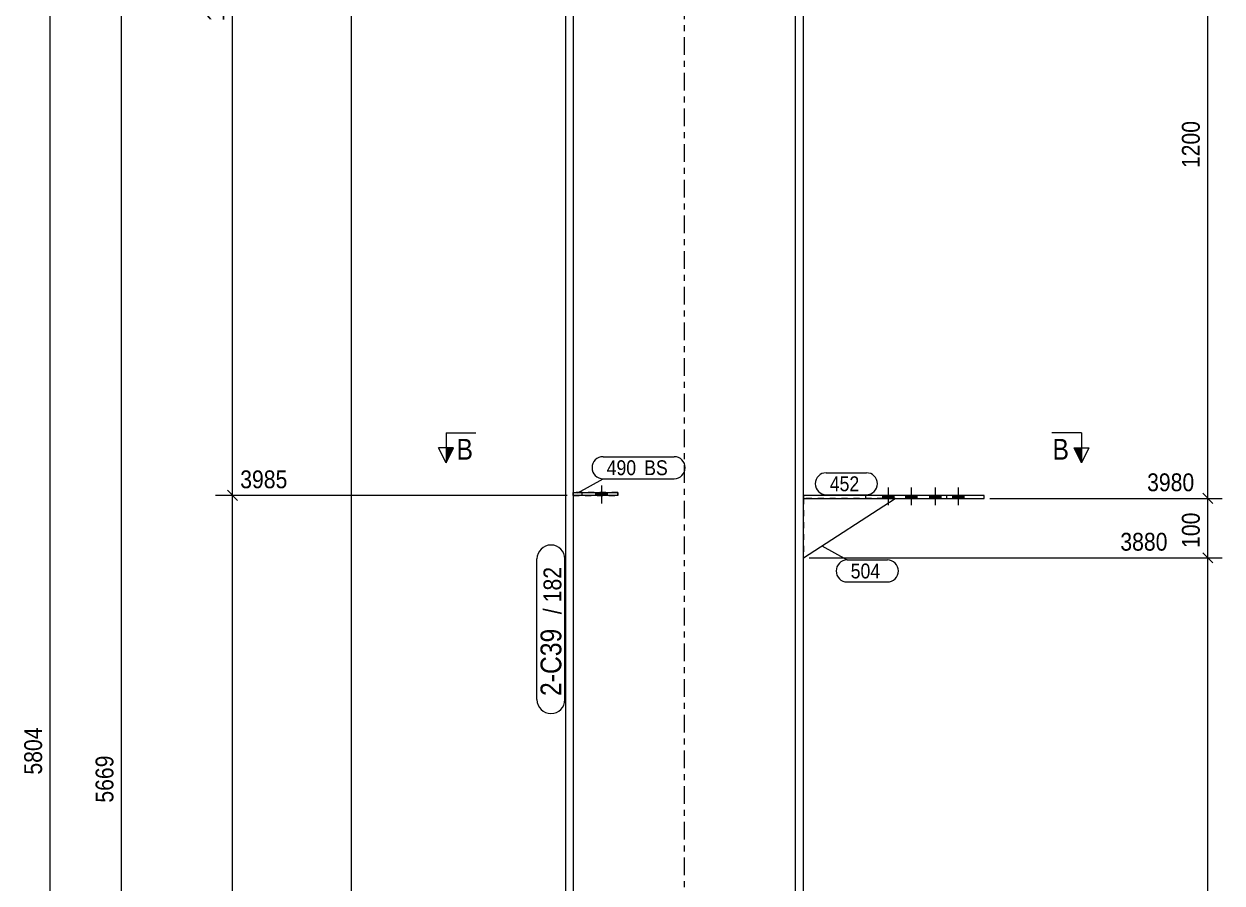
# Model space of a CAD drawing. Header units: millimetres. Extents: x 2 to 825, y 1 to 579.
# Drawn here: x 284.6 to 486, y 290 to 434.5 of the extents above; entities that cross this region are included whole.
import ezdxf

# ---------------------------------------------------------------- set-up
doc = ezdxf.new("R2010")
doc.units = ezdxf.units.MM
for name, pattern in [('XKITLINE00', [0]), ('XKITLINE01', [4, 1, -1, 1, -1]), ('XKITLINE02', [4, 2, -2]), ('XKITLINE03', [6, 3, -1, 1, -1])]:
    doc.linetypes.add(name, pattern=pattern)
for name, color, linetype, lineweight in [('Bolt', 3, 'Continuous', 0), ('Dimensions', 7, 'Continuous', 0), ('Part', 2, 'Continuous', 0), ('PartMark', 7, 'Continuous', 0), ('Section', 6, 'Continuous', 0)]:
    doc.layers.add(name, color=color, linetype=linetype, lineweight=lineweight)
doc.styles.add('ARIAL', font='ARIAL.TTF')

# ---------------------------------------------------------------- blocks, each defined once
blk = doc.blocks.new('*A14')
at = {"layer": 'Bolt', "color": 3, "linetype": 'XKITLINE02', "lineweight": 0}
for p, q in [((381.73, 353.84), (381.73, 356.84)), ((380.75, 355.19), (380.75, 355.69)), ((382.72, 355.19), (382.72, 355.69))]:
    blk.add_line(p, q, dxfattribs=at)
blk = doc.blocks.new('*A15')
at = {"layer": 'Bolt'}
blk.add_hatch(color=3, dxfattribs=at).paths.add_polyline_path([(380.75, 355.19), (380.75, 355.69), (382.72, 355.69), (382.72, 355.19)], flags=17)
at = {"layer": 'Bolt', "color": 3, "linetype": 'XKITLINE00', "lineweight": 0}
for p, q in [((381.73, 353.84), (381.73, 356.84)), ((380.75, 355.19), (380.75, 355.69)), ((382.72, 355.19), (382.72, 355.69))]:
    blk.add_line(p, q, dxfattribs=at)
blk = doc.blocks.new('*A16')
at = {"layer": 'Bolt'}
for points in [[(430.85, 355.19), (430.85, 354.69), (428.95, 354.69), (428.95, 355.19)], [(434.72, 355.19), (434.72, 354.69), (432.82, 354.69), (432.82, 355.19)], [(438.73, 355.19), (438.73, 354.69), (436.83, 354.69), (436.83, 355.19)], [(442.6, 355.19), (442.6, 354.69), (440.7, 354.69), (440.7, 355.19)]]:
    blk.add_hatch(color=3, dxfattribs=at).paths.add_polyline_path(points, flags=17)
at = {"layer": 'Bolt', "color": 3, "linetype": 'XKITLINE00', "lineweight": 0}
for p, q in [((428.95, 355.19), (428.95, 354.69)), ((429.9, 356.53), (429.9, 353.53)), ((430.85, 355.19), (430.85, 354.69)), ((432.82, 355.19), (432.82, 354.69)), ((433.77, 356.53), (433.77, 353.53)), ((434.72, 355.19), (434.72, 354.69)), ((436.83, 355.19), (436.83, 354.69)), ((437.78, 356.53), (437.78, 353.53)), ((438.73, 355.19), (438.73, 354.69)), ((440.7, 355.19), (440.7, 354.69)), ((441.65, 356.53), (441.65, 353.53)), ((442.6, 355.19), (442.6, 354.69))]:
    blk.add_line(p, q, dxfattribs=at)
blk = doc.blocks.new('*A20')
at = {"layer": 'Part', "color": 7, "linetype": 'XKITLINE03', "lineweight": 0}
blk.add_line((395.63, 219.29), (395.63, 531.5), dxfattribs=at)
at = {"layer": 'Part', "color": 2, "linetype": 'XKITLINE00', "lineweight": 0}
for p, q in [((414.33, 219.29), (414.33, 519.53)), ((415.63, 219.29), (415.63, 519.4)), ((375.63, 493.45), (375.63, 219.29)), ((376.93, 493.31), (376.93, 219.29))]:
    blk.add_line(p, q, dxfattribs=at)
blk = doc.blocks.new('*A29')
at = {"layer": 'Part', "color": 7, "linetype": 'XKITLINE01', "lineweight": 0}
for p, q in [((384.43, 355.69), (376.93, 355.69)), ((376.93, 355.69), (376.93, 355.19)), ((376.93, 355.19), (384.43, 355.19)), ((378.43, 355.19), (378.43, 355.69)), ((384.43, 355.19), (384.43, 355.69))]:
    blk.add_line(p, q, dxfattribs=at)
blk = doc.blocks.new('*A30')
at = {"layer": 'Part', "color": 2, "linetype": 'XKITLINE00', "lineweight": 0}
for p, q in [((376.93, 355.69), (384.43, 355.69)), ((384.43, 355.19), (376.93, 355.19)), ((384.43, 355.69), (384.43, 355.19))]:
    blk.add_line(p, q, dxfattribs=at)
at = {"layer": 'Part', "color": 7, "linetype": 'XKITLINE01', "lineweight": 0}
for p, q in [((376.93, 355.19), (376.93, 355.69)), ((378.43, 355.19), (378.43, 355.69))]:
    blk.add_line(p, q, dxfattribs=at)
blk = doc.blocks.new('*A31')
at = {"layer": 'Part', "color": 2, "linetype": 'XKITLINE00', "lineweight": 0}
blk.add_line((415.63, 344.69), (431.06, 354.69), dxfattribs=at)
at = {"layer": 'Part', "color": 7, "linetype": 'XKITLINE01', "lineweight": 0}
for p, q in [((415.63, 354.69), (415.63, 344.69)), ((431.06, 354.69), (415.63, 354.69))]:
    blk.add_line(p, q, dxfattribs=at)
blk = doc.blocks.new('*A32')
at = {"layer": 'Part', "color": 2, "linetype": 'XKITLINE00', "lineweight": 0}
for p, q in [((446.01, 355.19), (415.63, 355.19)), ((415.63, 354.69), (446.01, 354.69)), ((426.13, 354.69), (426.13, 355.19)), ((439.73, 354.69), (439.73, 355.19)), ((446.01, 354.69), (446.01, 355.19))]:
    blk.add_line(p, q, dxfattribs=at)
at = {"layer": 'Part', "color": 7, "linetype": 'XKITLINE01', "lineweight": 0}
for p, q in [((415.63, 355.19), (415.63, 354.69)), ((429.48, 354.69), (429.48, 355.19))]:
    blk.add_line(p, q, dxfattribs=at)
blk = doc.blocks.new('*A116')
at = {"layer": 'Dimensions', "color": 7, "linetype": 'XKITLINE00', "lineweight": 0}
blk.add_line((288.96, 90.29), (288.96, 535.06), dxfattribs=at)
at = {"layer": 'Dimensions', "color": 3, "style": 'ARIAL', "width": 0.85}
blk.add_text('5804', height=3, rotation=90.0002, dxfattribs=at).set_placement((287.61, 308.22))
blk = doc.blocks.new('*A127')
at = {"layer": 'PartMark', "color": 7, "linetype": 'XKITLINE00', "lineweight": 0}
for p, q in [((419.47, 358.99), (426.23, 358.99)), ((419.47, 355.29), (426.23, 355.29))]:
    blk.add_line(p, q, dxfattribs=at)
for centre, start, end in [((419.47, 357.14), 90, 270), ((426.23, 357.14), 270, 90)]:
    blk.add_arc(centre, 1.85, start, end, dxfattribs=at)
at = {"layer": 'PartMark', "color": 3, "style": 'ARIAL', "width": 0.85}
blk.add_text('452', height=2.5, dxfattribs=at).set_placement((420.07, 355.89))
blk = doc.blocks.new('*A128')
at = {"layer": 'PartMark', "color": 7, "linetype": 'XKITLINE00', "lineweight": 0}
for p, q in [((418.75, 346.72), (422.99, 344.32)), ((422.99, 344.32), (429.75, 344.32)), ((422.99, 340.62), (429.75, 340.62))]:
    blk.add_line(p, q, dxfattribs=at)
for centre, start, end in [((422.99, 342.47), 90, 270), ((429.75, 342.47), 270, 90)]:
    blk.add_arc(centre, 1.85, start, end, dxfattribs=at)
at = {"layer": 'PartMark', "color": 3, "style": 'ARIAL', "width": 0.85}
blk.add_text('504', height=2.5, dxfattribs=at).set_placement((423.59, 341.22))
blk = doc.blocks.new('*A135')
at = {"layer": 'PartMark', "color": 7, "linetype": 'XKITLINE00', "lineweight": 0}
for p, q in [((370.83, 320.84), (370.83, 344.49)), ((375.53, 320.84), (375.53, 344.49))]:
    blk.add_line(p, q, dxfattribs=at)
for centre, start, end in [((373.18, 344.49), 0, 180), ((373.18, 320.84), 180, 0)]:
    blk.add_arc(centre, 2.35, start, end, dxfattribs=at)
at = {"layer": 'PartMark', "color": 3, "style": 'ARIAL', "width": 0.85}
for s, p in [('182', (374.93, 337.21)), ('/', (374.93, 335.2))]:
    blk.add_text(s, height=3, rotation=90.0002, dxfattribs=at).set_placement(p)
at = {"layer": 'PartMark', "color": 1, "style": 'ARIAL', "width": 0.85}
blk.add_text('2-C39', height=3.5, rotation=90.0002, dxfattribs=at).set_placement((374.93, 321.44))
blk = doc.blocks.new('*A137')
at = {"layer": 'PartMark', "color": 7, "linetype": 'XKITLINE00', "lineweight": 0}
for p, q in [((381.95, 361.69), (393.91, 361.69)), ((377.71, 355.6), (381.95, 357.99)), ((381.95, 357.99), (393.91, 357.99))]:
    blk.add_line(p, q, dxfattribs=at)
for centre, start, end in [((381.95, 359.84), 90, 270), ((393.91, 359.84), 270, 90)]:
    blk.add_arc(centre, 1.85, start, end, dxfattribs=at)
at = {"layer": 'PartMark', "color": 3, "style": 'ARIAL', "width": 0.85}
for s, p in [('490', (382.55, 358.59)), ('BS', (388.86, 358.59))]:
    blk.add_text(s, height=2.5, dxfattribs=at).set_placement(p)
blk = doc.blocks.new('*A139')
at = {"layer": 'Section'}
for points in [[(356.8, 363.19), (355.55, 360.69), (355.55, 363.19)], [(462.39, 363.19), (462.39, 360.69), (461.14, 363.19)]]:
    blk.add_hatch(color=3, dxfattribs=at).paths.add_polyline_path(points, flags=17)
at = {"layer": 'Section', "color": 1, "linetype": 'XKITLINE00', "lineweight": 0}
for p, q in [((355.55, 365.69), (360.55, 365.69)), ((355.55, 365.69), (355.55, 360.69)), ((462.39, 365.69), (457.39, 365.69)), ((462.39, 365.69), (462.39, 360.69))]:
    blk.add_line(p, q, dxfattribs=at)
at = {"layer": 'Section', "color": 3, "linetype": 'XKITLINE00', "lineweight": 0}
for p, q in [((355.55, 360.69), (354.3, 363.19)), ((356.8, 363.19), (354.3, 363.19)), ((355.55, 360.69), (356.8, 363.19)), ((461.14, 363.19), (463.64, 363.19)), ((462.39, 360.69), (461.14, 363.19)), ((463.64, 363.19), (462.39, 360.69))]:
    blk.add_line(p, q, dxfattribs=at)
at = {"layer": 'Section', "color": 7, "style": 'ARIAL', "width": 0.85}
for p in [(357.3, 361.19), (457.52, 361.19)]:
    blk.add_text('B', height=3.5, dxfattribs=at).set_placement(p)
blk = doc.blocks.new('*A143')
at = {"layer": 'Dimensions', "color": 7, "linetype": 'XKITLINE00', "lineweight": 0}
blk.add_line((300.96, 92.29), (300.96, 523.61), dxfattribs=at)
at = {"layer": 'Dimensions', "color": 3, "style": 'ARIAL', "width": 0.85}
blk.add_text('5669', height=3, rotation=90.0002, dxfattribs=at).set_placement((299.61, 303.5))
blk = doc.blocks.new('*A145')
at = {"layer": 'Dimensions', "color": 7, "linetype": 'XKITLINE00', "lineweight": 0}
for p, q in [((375.93, 355.19), (316.78, 355.19)), ((318.78, 356.04), (320.48, 354.34)), ((319.63, 92.29), (319.63, 355.19)), ((318.78, 93.14), (320.48, 91.44)), ((374.63, 92.29), (316.78, 92.29))]:
    blk.add_line(p, q, dxfattribs=at)
at = {"layer": 'Dimensions', "color": 3}
for p in [(319.63, 355.19), (319.63, 92.29)]:
    blk.add_point(p, dxfattribs=at)
at = {"layer": 'Dimensions', "color": 3, "style": 'ARIAL', "width": 0.85}
blk.add_text('3985', height=3, dxfattribs=at).set_placement((320.93, 356.39))
blk.add_text('3985', height=3, rotation=90.0002, dxfattribs=at).set_placement((318.28, 219.29))
blk = doc.blocks.new('*A146')
at = {"layer": 'Dimensions', "color": 7, "linetype": 'XKITLINE00', "lineweight": 0}
for p, q in [((318.78, 524.46), (320.48, 522.77)), ((374.63, 523.61), (316.78, 523.61)), ((319.63, 355.19), (319.63, 523.61)), ((375.93, 355.19), (316.78, 355.19)), ((318.78, 356.04), (320.48, 354.34))]:
    blk.add_line(p, q, dxfattribs=at)
at = {"layer": 'Dimensions', "color": 3}
for p in [(319.63, 523.61), (319.63, 355.19)]:
    blk.add_point(p, dxfattribs=at)
at = {"layer": 'Dimensions', "color": 3, "style": 'ARIAL', "width": 0.85}
blk.add_text('5669', height=3, dxfattribs=at).set_placement((320.93, 524.81))
blk.add_text('1684', height=3, rotation=90.0002, dxfattribs=at).set_placement((318.28, 434.95))
blk = doc.blocks.new('*A147')
at = {"layer": 'Dimensions', "color": 7, "linetype": 'XKITLINE00', "lineweight": 0}
blk.add_line((339.63, 92.29), (339.63, 455.05), dxfattribs=at)
blk = doc.blocks.new('*A151')
at = {"layer": 'Dimensions', "color": 7, "linetype": 'XKITLINE00', "lineweight": 0}
for p, q in [((416.63, 344.69), (486.03, 344.69)), ((482.78, 345.54), (484.48, 343.84)), ((483.63, 92.29), (483.63, 344.69)), ((483.63, 99.51), (483.63, 92.29)), ((483.13, 94.79), (483.63, 92.29)), ((484.13, 94.79), (483.63, 92.29)), ((482.78, 93.14), (484.48, 91.44)), ((416.63, 92.29), (486.03, 92.29)), ((416.63, 92.29), (486.03, 92.29))]:
    blk.add_line(p, q, dxfattribs=at)
at = {"layer": 'Dimensions', "color": 3}
for p in [(483.63, 344.69), (483.63, 92.29)]:
    blk.add_point(p, dxfattribs=at)
at = {"layer": 'Dimensions', "color": 7}
blk.add_point((483.63, 92.29), dxfattribs=at)
at = {"layer": 'Dimensions', "color": 3, "style": 'ARIAL', "width": 0.85}
blk.add_text('3880', height=3, dxfattribs=at).set_placement((468.93, 345.89))
for s, p in [('3880', (482.28, 214.04)), ('RD', (482.43, 93.73))]:
    blk.add_text(s, height=3, rotation=90.0002, dxfattribs=at).set_placement(p)
blk = doc.blocks.new('*A152')
at = {"layer": 'Dimensions', "color": 7, "linetype": 'XKITLINE00', "lineweight": 0}
for p, q in [((447.01, 354.69), (486.03, 354.69)), ((482.78, 355.54), (484.48, 353.84)), ((483.63, 344.69), (483.63, 354.69)), ((416.63, 344.69), (486.03, 344.69)), ((482.78, 345.54), (484.48, 343.84))]:
    blk.add_line(p, q, dxfattribs=at)
at = {"layer": 'Dimensions', "color": 3}
for p in [(483.63, 354.69), (483.63, 344.69)]:
    blk.add_point(p, dxfattribs=at)
at = {"layer": 'Dimensions', "color": 3, "style": 'ARIAL', "width": 0.85}
blk.add_text('3980', height=3, dxfattribs=at).set_placement((473.43, 355.89))
blk.add_text('100', height=3, rotation=90.0002, dxfattribs=at).set_placement((482.28, 346.35))
blk = doc.blocks.new('*A153')
at = {"layer": 'Dimensions', "color": 7, "linetype": 'XKITLINE00', "lineweight": 0}
for p, q in [((482.78, 475.54), (484.48, 473.84)), ((416.63, 474.69), (486.03, 474.69)), ((483.63, 354.69), (483.63, 474.69)), ((447.01, 354.69), (486.03, 354.69)), ((482.78, 355.54), (484.48, 353.84))]:
    blk.add_line(p, q, dxfattribs=at)
at = {"layer": 'Dimensions', "color": 3}
for p in [(483.63, 474.69), (483.63, 354.69)]:
    blk.add_point(p, dxfattribs=at)
at = {"layer": 'Dimensions', "color": 3, "style": 'ARIAL', "width": 0.85}
blk.add_text('5180', height=3, dxfattribs=at).set_placement((468.93, 475.89))
blk.add_text('1200', height=3, rotation=90.0002, dxfattribs=at).set_placement((482.28, 410.24))

msp = doc.modelspace()

# ---------------------------------------------------------------- block references
at = {"lineweight": 0}
for name in ['*A116', '*A146', '*A143', '*A153', '*A147', '*A139', '*A137', '*A145', '*A152', '*A127', '*A14', '*A15', '*A29', '*A30', '*A32', '*A31', '*A16', '*A151', '*A135', '*A128']:
    msp.add_blockref(name, (0, 0), dxfattribs=at)
at = {"layer": 'Part', "lineweight": 0}
msp.add_blockref('*A20', (0, 0), dxfattribs=at)

doc.saveas('drawing.dxf')
